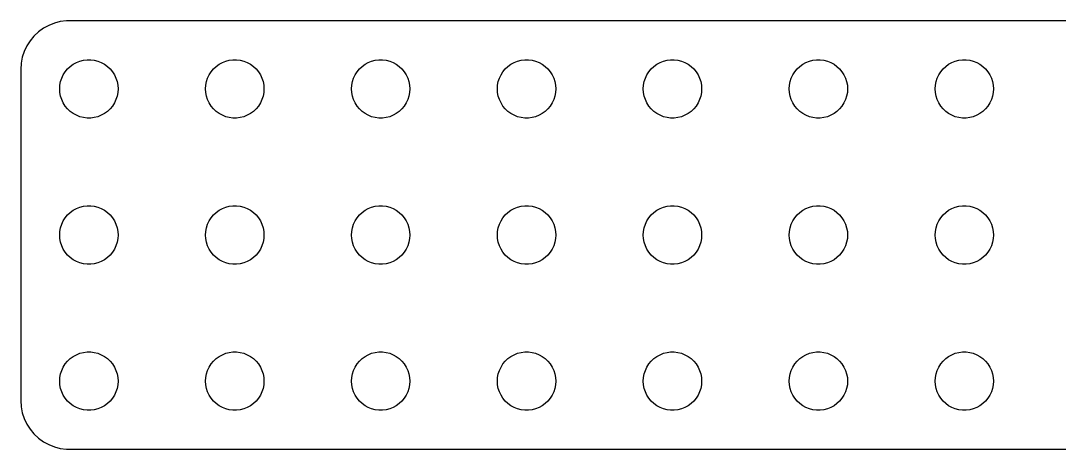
# Model space of a CAD drawing. Header units: metres. Extents: x -112 to 112, y -22 to 22.
# Drawn here: x -112 to -5.2, y -22 to 22 of the extents above; entities that cross this region are included whole.
import ezdxf

# ---------------------------------------------------------------- set-up
doc = ezdxf.new("R2010")
doc.units = ezdxf.units.M

msp = doc.modelspace()

# ---------------------------------------------------------------- linework, layer by layer
for p, q in [((-109.129, 21.5241), (-109.679, 21.2216)), ((-108.545, 21.7553), (-109.129, 21.5241)), ((-107.937, 21.9114), (-108.545, 21.7553)), ((-107.314, 21.9901), (-107.937, 21.9114)), ((107.314, 21.9901), (-107.314, 21.9901)), ((-110.645, 20.4227), (-111.045, 19.9389)), ((-110.187, 20.8526), (-110.645, 20.4227)), ((-109.679, 21.2216), (-110.187, 20.8526)), ((-111.382, 19.4088), (-111.649, 18.8406)), ((-111.045, 19.9389), (-111.382, 19.4088)), ((-111.843, 18.2434), (-111.961, 17.6267)), ((-111.649, 18.8406), (-111.843, 18.2434)), ((-111.961, 17.6267), (-112, 17)), ((-107.187, 17.0536), (-106.912, 17.3115)), ((-106.912, 17.3115), (-106.607, 17.533)), ((-106.607, 17.533), (-106.277, 17.7145)), ((-106.277, 17.7145), (-105.927, 17.8532)), ((-105.927, 17.8532), (-105.562, 17.9469)), ((-105.562, 17.9469), (-105.188, 17.9941)), ((-105.188, 17.9941), (-104.812, 17.9941)), ((-104.812, 17.9941), (-104.438, 17.9469)), ((-104.438, 17.9469), (-104.073, 17.8532)), ((-104.073, 17.8532), (-103.723, 17.7145)), ((-103.723, 17.7145), (-103.393, 17.533)), ((-103.393, 17.533), (-103.088, 17.3115)), ((-103.088, 17.3115), (-102.813, 17.0536)), ((-92.1869, 17.0536), (-91.9123, 17.3115)), ((-91.9123, 17.3115), (-91.6075, 17.533)), ((-91.6075, 17.533), (-91.2773, 17.7145)), ((-91.2773, 17.7145), (-90.927, 17.8532)), ((-90.927, 17.8532), (-90.5621, 17.9469)), ((-90.5621, 17.9469), (-90.1884, 17.9941)), ((-90.1884, 17.9941), (-89.8116, 17.9941)), ((-89.8116, 17.9941), (-89.4379, 17.9469)), ((-89.4379, 17.9469), (-89.073, 17.8532)), ((-89.073, 17.8532), (-88.7227, 17.7145)), ((-88.7227, 17.7145), (-88.3925, 17.533)), ((-88.3925, 17.533), (-88.0877, 17.3115)), ((-88.0877, 17.3115), (-87.8131, 17.0536)), ((-77.1869, 17.0536), (-76.9123, 17.3115)), ((-76.9123, 17.3115), (-76.6075, 17.533)), ((-76.6075, 17.533), (-76.2773, 17.7145)), ((-76.2773, 17.7145), (-75.927, 17.8532)), ((-75.927, 17.8532), (-75.5621, 17.9469)), ((-75.5621, 17.9469), (-75.1884, 17.9941)), ((-75.1884, 17.9941), (-74.8116, 17.9941)), ((-74.8116, 17.9941), (-74.4379, 17.9469)), ((-74.4379, 17.9469), (-74.073, 17.8532)), ((-74.073, 17.8532), (-73.7227, 17.7145)), ((-73.7227, 17.7145), (-73.3925, 17.533)), ((-73.3925, 17.533), (-73.0877, 17.3115)), ((-73.0877, 17.3115), (-72.8131, 17.0536)), ((-62.1869, 17.0536), (-61.9123, 17.3115)), ((-61.9123, 17.3115), (-61.6075, 17.533)), ((-61.6075, 17.533), (-61.2773, 17.7145)), ((-61.2773, 17.7145), (-60.927, 17.8532)), ((-60.927, 17.8532), (-60.5621, 17.9469)), ((-60.5621, 17.9469), (-60.1884, 17.9941)), ((-60.1884, 17.9941), (-59.8116, 17.9941)), ((-59.8116, 17.9941), (-59.4379, 17.9469)), ((-59.4379, 17.9469), (-59.0729, 17.8532)), ((-59.0729, 17.8532), (-58.7227, 17.7145)), ((-58.7227, 17.7145), (-58.3925, 17.533)), ((-58.3925, 17.533), (-58.0877, 17.3115)), ((-58.0877, 17.3115), (-57.8131, 17.0536)), ((-47.1869, 17.0536), (-46.9123, 17.3115)), ((-46.9123, 17.3115), (-46.6075, 17.533)), ((-46.6075, 17.533), (-46.2773, 17.7145)), ((-46.2773, 17.7145), (-45.927, 17.8532)), ((-45.927, 17.8532), (-45.5621, 17.9469)), ((-45.5621, 17.9469), (-45.1884, 17.9941)), ((-45.1884, 17.9941), (-44.8116, 17.9941)), ((-44.8116, 17.9941), (-44.4379, 17.9469)), ((-44.4379, 17.9469), (-44.0729, 17.8532)), ((-44.0729, 17.8532), (-43.7227, 17.7145)), ((-43.7227, 17.7145), (-43.3925, 17.533)), ((-43.3925, 17.533), (-43.0877, 17.3115)), ((-43.0877, 17.3115), (-42.8131, 17.0536)), ((-32.1869, 17.0536), (-31.9123, 17.3115)), ((-31.9123, 17.3115), (-31.6075, 17.533)), ((-31.6075, 17.533), (-31.2773, 17.7145)), ((-31.2773, 17.7145), (-30.927, 17.8532)), ((-30.927, 17.8532), (-30.5621, 17.9469)), ((-30.5621, 17.9469), (-30.1884, 17.9941)), ((-30.1884, 17.9941), (-29.8116, 17.9941)), ((-29.8116, 17.9941), (-29.4379, 17.9469)), ((-29.4379, 17.9469), (-29.0729, 17.8532)), ((-29.0729, 17.8532), (-28.7227, 17.7145)), ((-28.7227, 17.7145), (-28.3925, 17.533)), ((-28.3925, 17.533), (-28.0877, 17.3115)), ((-28.0877, 17.3115), (-27.8131, 17.0536)), ((-17.1869, 17.0536), (-16.9123, 17.3115)), ((-16.9123, 17.3115), (-16.6075, 17.533)), ((-16.6075, 17.533), (-16.2773, 17.7145)), ((-16.2773, 17.7145), (-15.927, 17.8532)), ((-15.927, 17.8532), (-15.5621, 17.9469)), ((-15.5621, 17.9469), (-15.1884, 17.9941)), ((-15.1884, 17.9941), (-14.8116, 17.9941)), ((-14.8116, 17.9941), (-14.4379, 17.9469)), ((-14.4379, 17.9469), (-14.0729, 17.8532)), ((-14.0729, 17.8532), (-13.7227, 17.7145)), ((-13.7227, 17.7145), (-13.3925, 17.533)), ((-13.3925, 17.533), (-13.0877, 17.3115)), ((-13.0877, 17.3115), (-12.8131, 17.0536)), ((-112, 17), (-112, -17)), ((-107.906, 15.7461), (-107.789, 16.1044)), ((-107.789, 16.1044), (-107.629, 16.4453)), ((-107.629, 16.4453), (-107.427, 16.7634)), ((-107.427, 16.7634), (-107.187, 17.0536)), ((-102.813, 17.0536), (-102.573, 16.7634)), ((-102.573, 16.7634), (-102.371, 16.4453)), ((-102.371, 16.4453), (-102.211, 16.1044)), ((-102.211, 16.1044), (-102.094, 15.7461)), ((-92.9057, 15.7461), (-92.7893, 16.1044)), ((-92.7893, 16.1044), (-92.6289, 16.4453)), ((-92.6289, 16.4453), (-92.427, 16.7634)), ((-92.427, 16.7634), (-92.1869, 17.0536)), ((-87.8131, 17.0536), (-87.573, 16.7634)), ((-87.573, 16.7634), (-87.3711, 16.4453)), ((-87.3711, 16.4453), (-87.2107, 16.1044)), ((-87.2107, 16.1044), (-87.0943, 15.7461)), ((-77.9057, 15.7461), (-77.7893, 16.1044)), ((-77.7893, 16.1044), (-77.6289, 16.4453)), ((-77.6289, 16.4453), (-77.427, 16.7634)), ((-77.427, 16.7634), (-77.1869, 17.0536)), ((-72.8131, 17.0536), (-72.573, 16.7634)), ((-72.573, 16.7634), (-72.3711, 16.4453)), ((-72.3711, 16.4453), (-72.2107, 16.1044)), ((-72.2107, 16.1044), (-72.0943, 15.7461)), ((-62.9057, 15.7461), (-62.7893, 16.1044)), ((-62.7893, 16.1044), (-62.6289, 16.4453)), ((-62.6289, 16.4453), (-62.427, 16.7634)), ((-62.427, 16.7634), (-62.1869, 17.0536)), ((-57.8131, 17.0536), (-57.5729, 16.7634)), ((-57.5729, 16.7634), (-57.3711, 16.4453)), ((-57.3711, 16.4453), (-57.2107, 16.1044)), ((-57.2107, 16.1044), (-57.0942, 15.7461)), ((-47.9057, 15.7461), (-47.7893, 16.1044)), ((-47.7893, 16.1044), (-47.6289, 16.4453)), ((-47.6289, 16.4453), (-47.427, 16.7634)), ((-47.427, 16.7634), (-47.1869, 17.0536)), ((-42.8131, 17.0536), (-42.5729, 16.7634)), ((-42.5729, 16.7634), (-42.3711, 16.4453)), ((-42.3711, 16.4453), (-42.2107, 16.1044)), ((-42.2107, 16.1044), (-42.0942, 15.7461)), ((-32.9057, 15.7461), (-32.7893, 16.1044)), ((-32.7893, 16.1044), (-32.6289, 16.4453)), ((-32.6289, 16.4453), (-32.427, 16.7634)), ((-32.427, 16.7634), (-32.1869, 17.0536)), ((-27.8131, 17.0536), (-27.5729, 16.7634)), ((-27.5729, 16.7634), (-27.3711, 16.4453)), ((-27.3711, 16.4453), (-27.2107, 16.1044)), ((-27.2107, 16.1044), (-27.0942, 15.7461)), ((-17.9057, 15.7461), (-17.7893, 16.1044)), ((-17.7893, 16.1044), (-17.6289, 16.4453)), ((-17.6289, 16.4453), (-17.427, 16.7634)), ((-17.427, 16.7634), (-17.1869, 17.0536)), ((-12.8131, 17.0536), (-12.5729, 16.7634)), ((-12.5729, 16.7634), (-12.3711, 16.4453)), ((-12.3711, 16.4453), (-12.2107, 16.1044)), ((-12.2107, 16.1044), (-12.0942, 15.7461)), ((-108, 15), (-107.976, 15.376)), ((-107.976, 14.624), (-108, 15)), ((-107.976, 15.376), (-107.906, 15.7461)), ((-102.094, 15.7461), (-102.024, 15.376)), ((-102.024, 15.376), (-102, 15)), ((-102, 15), (-102.024, 14.624)), ((-93, 15), (-92.9763, 15.376)), ((-92.9763, 14.624), (-93, 15)), ((-92.9763, 15.376), (-92.9057, 15.7461)), ((-87.0943, 15.7461), (-87.0237, 15.376)), ((-87.0237, 15.376), (-87, 15)), ((-87, 15), (-87.0237, 14.624)), ((-78, 15), (-77.9763, 15.376)), ((-77.9763, 14.624), (-78, 15)), ((-77.9763, 15.376), (-77.9057, 15.7461)), ((-72.0943, 15.7461), (-72.0237, 15.376)), ((-72.0237, 15.376), (-72, 15)), ((-72, 15), (-72.0237, 14.624)), ((-63, 15), (-62.9763, 15.376)), ((-62.9763, 14.624), (-63, 15)), ((-62.9763, 15.376), (-62.9057, 15.7461)), ((-57.0942, 15.7461), (-57.0237, 15.376)), ((-57.0237, 15.376), (-57, 15)), ((-57, 15), (-57.0237, 14.624)), ((-48, 15), (-47.9763, 15.376)), ((-47.9763, 14.624), (-48, 15)), ((-47.9763, 15.376), (-47.9057, 15.7461)), ((-42.0942, 15.7461), (-42.0237, 15.376)), ((-42.0237, 15.376), (-42, 15)), ((-42, 15), (-42.0237, 14.624)), ((-33, 15), (-32.9763, 15.376)), ((-32.9763, 14.624), (-33, 15)), ((-32.9763, 15.376), (-32.9057, 15.7461)), ((-27.0942, 15.7461), (-27.0237, 15.376)), ((-27.0237, 15.376), (-27, 15)), ((-27, 15), (-27.0237, 14.624)), ((-18, 15), (-17.9763, 15.376)), ((-17.9763, 14.624), (-18, 15)), ((-17.9763, 15.376), (-17.9057, 15.7461)), ((-12.0942, 15.7461), (-12.0237, 15.376)), ((-12.0237, 15.376), (-12, 15)), ((-12, 15), (-12.0237, 14.624)), ((-107.906, 14.2539), (-107.976, 14.624)), ((-107.789, 13.8956), (-107.906, 14.2539)), ((-107.629, 13.5547), (-107.789, 13.8956)), ((-102.211, 13.8956), (-102.371, 13.5547)), ((-102.094, 14.2539), (-102.211, 13.8956)), ((-102.024, 14.624), (-102.094, 14.2539)), ((-92.9057, 14.2539), (-92.9763, 14.624)), ((-92.7893, 13.8956), (-92.9057, 14.2539)), ((-92.6289, 13.5547), (-92.7893, 13.8956)), ((-87.2107, 13.8956), (-87.3711, 13.5547)), ((-87.0943, 14.2539), (-87.2107, 13.8956)), ((-87.0237, 14.624), (-87.0943, 14.2539)), ((-77.9057, 14.2539), (-77.9763, 14.624)), ((-77.7893, 13.8956), (-77.9057, 14.2539)), ((-77.6289, 13.5547), (-77.7893, 13.8956)), ((-72.2107, 13.8956), (-72.3711, 13.5547)), ((-72.0943, 14.2539), (-72.2107, 13.8956)), ((-72.0237, 14.624), (-72.0943, 14.2539)), ((-62.9057, 14.2539), (-62.9763, 14.624)), ((-62.7893, 13.8956), (-62.9057, 14.2539)), ((-62.6289, 13.5547), (-62.7893, 13.8956)), ((-57.2107, 13.8956), (-57.3711, 13.5547)), ((-57.0942, 14.2539), (-57.2107, 13.8956)), ((-57.0237, 14.624), (-57.0942, 14.2539)), ((-47.9057, 14.2539), (-47.9763, 14.624)), ((-47.7893, 13.8956), (-47.9057, 14.2539)), ((-47.6289, 13.5547), (-47.7893, 13.8956)), ((-42.2107, 13.8956), (-42.3711, 13.5547)), ((-42.0942, 14.2539), (-42.2107, 13.8956)), ((-42.0237, 14.624), (-42.0942, 14.2539)), ((-32.9057, 14.2539), (-32.9763, 14.624)), ((-32.7893, 13.8956), (-32.9057, 14.2539)), ((-32.6289, 13.5547), (-32.7893, 13.8956)), ((-27.2107, 13.8956), (-27.3711, 13.5547)), ((-27.0942, 14.2539), (-27.2107, 13.8956)), ((-27.0237, 14.624), (-27.0942, 14.2539)), ((-17.9057, 14.2539), (-17.9763, 14.624)), ((-17.7893, 13.8956), (-17.9057, 14.2539)), ((-17.6289, 13.5547), (-17.7893, 13.8956)), ((-12.2107, 13.8956), (-12.3711, 13.5547)), ((-12.0942, 14.2539), (-12.2107, 13.8956)), ((-12.0237, 14.624), (-12.0942, 14.2539)), ((-107.427, 13.2366), (-107.629, 13.5547)), ((-107.187, 12.9464), (-107.427, 13.2366)), ((-106.912, 12.6884), (-107.187, 12.9464)), ((-102.813, 12.9464), (-103.088, 12.6884)), ((-102.573, 13.2366), (-102.813, 12.9464)), ((-102.371, 13.5547), (-102.573, 13.2366)), ((-92.427, 13.2366), (-92.6289, 13.5547)), ((-92.1869, 12.9464), (-92.427, 13.2366)), ((-91.9123, 12.6884), (-92.1869, 12.9464)), ((-87.8131, 12.9464), (-88.0877, 12.6884)), ((-87.573, 13.2366), (-87.8131, 12.9464)), ((-87.3711, 13.5547), (-87.573, 13.2366)), ((-77.427, 13.2366), (-77.6289, 13.5547)), ((-77.1869, 12.9464), (-77.427, 13.2366)), ((-76.9123, 12.6884), (-77.1869, 12.9464)), ((-72.8131, 12.9464), (-73.0877, 12.6884)), ((-72.573, 13.2366), (-72.8131, 12.9464)), ((-72.3711, 13.5547), (-72.573, 13.2366)), ((-62.427, 13.2366), (-62.6289, 13.5547)), ((-62.1869, 12.9464), (-62.427, 13.2366)), ((-61.9123, 12.6884), (-62.1869, 12.9464)), ((-57.8131, 12.9464), (-58.0877, 12.6884)), ((-57.5729, 13.2366), (-57.8131, 12.9464)), ((-57.3711, 13.5547), (-57.5729, 13.2366)), ((-47.427, 13.2366), (-47.6289, 13.5547)), ((-47.1869, 12.9464), (-47.427, 13.2366)), ((-46.9123, 12.6884), (-47.1869, 12.9464)), ((-42.8131, 12.9464), (-43.0877, 12.6884)), ((-42.5729, 13.2366), (-42.8131, 12.9464)), ((-42.3711, 13.5547), (-42.5729, 13.2366)), ((-32.427, 13.2366), (-32.6289, 13.5547)), ((-32.1869, 12.9464), (-32.427, 13.2366)), ((-31.9123, 12.6884), (-32.1869, 12.9464)), ((-27.8131, 12.9464), (-28.0877, 12.6884)), ((-27.5729, 13.2366), (-27.8131, 12.9464)), ((-27.3711, 13.5547), (-27.5729, 13.2366)), ((-17.427, 13.2366), (-17.6289, 13.5547)), ((-17.1869, 12.9464), (-17.427, 13.2366)), ((-16.9123, 12.6884), (-17.1869, 12.9464)), ((-12.8131, 12.9464), (-13.0877, 12.6884)), ((-12.5729, 13.2366), (-12.8131, 12.9464)), ((-12.3711, 13.5547), (-12.5729, 13.2366)), ((-106.607, 12.467), (-106.912, 12.6884)), ((-106.277, 12.2855), (-106.607, 12.467)), ((-105.927, 12.1468), (-106.277, 12.2855)), ((-105.562, 12.0531), (-105.927, 12.1468)), ((-105.188, 12.0059), (-105.562, 12.0531)), ((-104.812, 12.0059), (-105.188, 12.0059)), ((-104.438, 12.0531), (-104.812, 12.0059)), ((-104.073, 12.1468), (-104.438, 12.0531)), ((-103.723, 12.2855), (-104.073, 12.1468)), ((-103.393, 12.467), (-103.723, 12.2855)), ((-103.088, 12.6884), (-103.393, 12.467)), ((-91.6075, 12.467), (-91.9123, 12.6884)), ((-91.2773, 12.2855), (-91.6075, 12.467)), ((-90.927, 12.1468), (-91.2773, 12.2855)), ((-90.5621, 12.0531), (-90.927, 12.1468)), ((-90.1884, 12.0059), (-90.5621, 12.0531)), ((-89.8116, 12.0059), (-90.1884, 12.0059)), ((-89.4379, 12.0531), (-89.8116, 12.0059)), ((-89.073, 12.1468), (-89.4379, 12.0531)), ((-88.7227, 12.2855), (-89.073, 12.1468)), ((-88.3925, 12.467), (-88.7227, 12.2855)), ((-88.0877, 12.6884), (-88.3925, 12.467)), ((-76.6075, 12.467), (-76.9123, 12.6884)), ((-76.2773, 12.2855), (-76.6075, 12.467)), ((-75.927, 12.1468), (-76.2773, 12.2855)), ((-75.5621, 12.0531), (-75.927, 12.1468)), ((-75.1884, 12.0059), (-75.5621, 12.0531)), ((-74.8116, 12.0059), (-75.1884, 12.0059)), ((-74.4379, 12.0531), (-74.8116, 12.0059)), ((-74.073, 12.1468), (-74.4379, 12.0531)), ((-73.7227, 12.2855), (-74.073, 12.1468)), ((-73.3925, 12.467), (-73.7227, 12.2855)), ((-73.0877, 12.6884), (-73.3925, 12.467)), ((-61.6075, 12.467), (-61.9123, 12.6884)), ((-61.2773, 12.2855), (-61.6075, 12.467)), ((-60.927, 12.1468), (-61.2773, 12.2855)), ((-60.5621, 12.0531), (-60.927, 12.1468)), ((-60.1884, 12.0059), (-60.5621, 12.0531)), ((-59.8116, 12.0059), (-60.1884, 12.0059)), ((-59.4379, 12.0531), (-59.8116, 12.0059)), ((-59.0729, 12.1468), (-59.4379, 12.0531)), ((-58.7227, 12.2855), (-59.0729, 12.1468)), ((-58.3925, 12.467), (-58.7227, 12.2855)), ((-58.0877, 12.6884), (-58.3925, 12.467)), ((-46.6075, 12.467), (-46.9123, 12.6884)), ((-46.2773, 12.2855), (-46.6075, 12.467)), ((-45.927, 12.1468), (-46.2773, 12.2855)), ((-45.5621, 12.0531), (-45.927, 12.1468)), ((-45.1884, 12.0059), (-45.5621, 12.0531)), ((-44.8116, 12.0059), (-45.1884, 12.0059)), ((-44.4379, 12.0531), (-44.8116, 12.0059)), ((-44.0729, 12.1468), (-44.4379, 12.0531)), ((-43.7227, 12.2855), (-44.0729, 12.1468)), ((-43.3925, 12.467), (-43.7227, 12.2855)), ((-43.0877, 12.6884), (-43.3925, 12.467)), ((-31.6075, 12.467), (-31.9123, 12.6884)), ((-31.2773, 12.2855), (-31.6075, 12.467)), ((-30.927, 12.1468), (-31.2773, 12.2855)), ((-30.5621, 12.0531), (-30.927, 12.1468)), ((-30.1884, 12.0059), (-30.5621, 12.0531)), ((-29.8116, 12.0059), (-30.1884, 12.0059)), ((-29.4379, 12.0531), (-29.8116, 12.0059)), ((-29.0729, 12.1468), (-29.4379, 12.0531)), ((-28.7227, 12.2855), (-29.0729, 12.1468)), ((-28.3925, 12.467), (-28.7227, 12.2855)), ((-28.0877, 12.6884), (-28.3925, 12.467)), ((-16.6075, 12.467), (-16.9123, 12.6884)), ((-16.2773, 12.2855), (-16.6075, 12.467)), ((-15.927, 12.1468), (-16.2773, 12.2855)), ((-15.5621, 12.0531), (-15.927, 12.1468)), ((-15.1884, 12.0059), (-15.5621, 12.0531)), ((-14.8116, 12.0059), (-15.1884, 12.0059)), ((-14.4379, 12.0531), (-14.8116, 12.0059)), ((-14.0729, 12.1468), (-14.4379, 12.0531)), ((-13.7227, 12.2855), (-14.0729, 12.1468)), ((-13.3925, 12.467), (-13.7227, 12.2855)), ((-13.0877, 12.6884), (-13.3925, 12.467)), ((-107.187, 2.05363), (-106.912, 2.31154)), ((-106.912, 2.31154), (-106.607, 2.53297)), ((-106.607, 2.53297), (-106.277, 2.71448)), ((-106.277, 2.71448), (-105.927, 2.85316)), ((-105.927, 2.85316), (-105.562, 2.94685)), ((-105.562, 2.94685), (-105.188, 2.99408)), ((-105.188, 2.99408), (-104.812, 2.99408)), ((-104.812, 2.99408), (-104.438, 2.94685)), ((-104.438, 2.94685), (-104.073, 2.85316)), ((-104.073, 2.85316), (-103.723, 2.71448)), ((-103.723, 2.71448), (-103.393, 2.53297)), ((-103.393, 2.53297), (-103.088, 2.31154)), ((-103.088, 2.31154), (-102.813, 2.05363)), ((-92.1869, 2.05363), (-91.9123, 2.31154)), ((-91.9123, 2.31154), (-91.6075, 2.53297)), ((-91.6075, 2.53297), (-91.2773, 2.71448)), ((-91.2773, 2.71448), (-90.927, 2.85316)), ((-90.927, 2.85316), (-90.5621, 2.94685)), ((-90.5621, 2.94685), (-90.1884, 2.99408)), ((-90.1884, 2.99408), (-89.8116, 2.99408)), ((-89.8116, 2.99408), (-89.4379, 2.94685)), ((-89.4379, 2.94685), (-89.073, 2.85316)), ((-89.073, 2.85316), (-88.7227, 2.71448)), ((-88.7227, 2.71448), (-88.3925, 2.53297)), ((-88.3925, 2.53297), (-88.0877, 2.31154)), ((-88.0877, 2.31154), (-87.8131, 2.05363)), ((-77.1869, 2.05363), (-76.9123, 2.31154)), ((-76.9123, 2.31154), (-76.6075, 2.53297)), ((-76.6075, 2.53297), (-76.2773, 2.71448)), ((-76.2773, 2.71448), (-75.927, 2.85316)), ((-75.927, 2.85316), (-75.5621, 2.94685)), ((-75.5621, 2.94685), (-75.1884, 2.99408)), ((-75.1884, 2.99408), (-74.8116, 2.99408)), ((-74.8116, 2.99408), (-74.4379, 2.94685)), ((-74.4379, 2.94685), (-74.073, 2.85316)), ((-74.073, 2.85316), (-73.7227, 2.71448)), ((-73.7227, 2.71448), (-73.3925, 2.53297)), ((-73.3925, 2.53297), (-73.0877, 2.31154)), ((-73.0877, 2.31154), (-72.8131, 2.05363)), ((-62.1869, 2.05363), (-61.9123, 2.31154)), ((-61.9123, 2.31154), (-61.6075, 2.53297)), ((-61.6075, 2.53297), (-61.2773, 2.71448)), ((-61.2773, 2.71448), (-60.927, 2.85316)), ((-60.927, 2.85316), (-60.5621, 2.94685)), ((-60.5621, 2.94685), (-60.1884, 2.99408)), ((-60.1884, 2.99408), (-59.8116, 2.99408)), ((-59.8116, 2.99408), (-59.4379, 2.94685)), ((-59.4379, 2.94685), (-59.0729, 2.85316)), ((-59.0729, 2.85316), (-58.7227, 2.71448)), ((-58.7227, 2.71448), (-58.3925, 2.53297)), ((-58.3925, 2.53297), (-58.0877, 2.31154)), ((-58.0877, 2.31154), (-57.8131, 2.05363)), ((-47.1869, 2.05363), (-46.9123, 2.31154)), ((-46.9123, 2.31154), (-46.6075, 2.53297)), ((-46.6075, 2.53297), (-46.2773, 2.71448)), ((-46.2773, 2.71448), (-45.927, 2.85316)), ((-45.927, 2.85316), (-45.5621, 2.94685)), ((-45.5621, 2.94685), (-45.1884, 2.99408)), ((-45.1884, 2.99408), (-44.8116, 2.99408)), ((-44.8116, 2.99408), (-44.4379, 2.94685)), ((-44.4379, 2.94685), (-44.0729, 2.85316)), ((-44.0729, 2.85316), (-43.7227, 2.71448)), ((-43.7227, 2.71448), (-43.3925, 2.53297)), ((-43.3925, 2.53297), (-43.0877, 2.31154)), ((-43.0877, 2.31154), (-42.8131, 2.05363)), ((-32.1869, 2.05363), (-31.9123, 2.31154)), ((-31.9123, 2.31154), (-31.6075, 2.53297)), ((-31.6075, 2.53297), (-31.2773, 2.71448)), ((-31.2773, 2.71448), (-30.927, 2.85316)), ((-30.927, 2.85316), (-30.5621, 2.94685)), ((-30.5621, 2.94685), (-30.1884, 2.99408)), ((-30.1884, 2.99408), (-29.8116, 2.99408)), ((-29.8116, 2.99408), (-29.4379, 2.94685)), ((-29.4379, 2.94685), (-29.0729, 2.85316)), ((-29.0729, 2.85316), (-28.7227, 2.71448)), ((-28.7227, 2.71448), (-28.3925, 2.53297)), ((-28.3925, 2.53297), (-28.0877, 2.31154)), ((-28.0877, 2.31154), (-27.8131, 2.05363)), ((-17.1869, 2.05363), (-16.9123, 2.31154)), ((-16.9123, 2.31154), (-16.6075, 2.53297)), ((-16.6075, 2.53297), (-16.2773, 2.71448)), ((-16.2773, 2.71448), (-15.927, 2.85316)), ((-15.927, 2.85316), (-15.5621, 2.94685)), ((-15.5621, 2.94685), (-15.1884, 2.99408)), ((-15.1884, 2.99408), (-14.8116, 2.99408)), ((-14.8116, 2.99408), (-14.4379, 2.94685)), ((-14.4379, 2.94685), (-14.0729, 2.85316)), ((-14.0729, 2.85316), (-13.7227, 2.71448)), ((-13.7227, 2.71448), (-13.3925, 2.53297)), ((-13.3925, 2.53297), (-13.0877, 2.31154)), ((-13.0877, 2.31154), (-12.8131, 2.05363)), ((-107.906, 0.746063), (-107.789, 1.10437)), ((-107.789, 1.10437), (-107.629, 1.44525)), ((-107.629, 1.44525), (-107.427, 1.76335)), ((-107.427, 1.76335), (-107.187, 2.05363)), ((-102.813, 2.05363), (-102.573, 1.76335)), ((-102.573, 1.76335), (-102.371, 1.44525)), ((-102.371, 1.44525), (-102.211, 1.10437)), ((-102.211, 1.10437), (-102.094, 0.746063)), ((-92.9057, 0.746063), (-92.7893, 1.10437)), ((-92.7893, 1.10437), (-92.6289, 1.44525)), ((-92.6289, 1.44525), (-92.427, 1.76335)), ((-92.427, 1.76335), (-92.1869, 2.05363)), ((-87.8131, 2.05363), (-87.573, 1.76335)), ((-87.573, 1.76335), (-87.3711, 1.44525)), ((-87.3711, 1.44525), (-87.2107, 1.10437)), ((-87.2107, 1.10437), (-87.0943, 0.746063)), ((-77.9057, 0.746063), (-77.7893, 1.10437)), ((-77.7893, 1.10437), (-77.6289, 1.44525)), ((-77.6289, 1.44525), (-77.427, 1.76335)), ((-77.427, 1.76335), (-77.1869, 2.05363)), ((-72.8131, 2.05363), (-72.573, 1.76335)), ((-72.573, 1.76335), (-72.3711, 1.44525)), ((-72.3711, 1.44525), (-72.2107, 1.10437)), ((-72.2107, 1.10437), (-72.0943, 0.746063)), ((-62.9057, 0.746063), (-62.7893, 1.10437)), ((-62.7893, 1.10437), (-62.6289, 1.44525)), ((-62.6289, 1.44525), (-62.427, 1.76335)), ((-62.427, 1.76335), (-62.1869, 2.05363)), ((-57.8131, 2.05363), (-57.5729, 1.76335)), ((-57.5729, 1.76335), (-57.3711, 1.44525)), ((-57.3711, 1.44525), (-57.2107, 1.10437)), ((-57.2107, 1.10437), (-57.0942, 0.746063)), ((-47.9057, 0.746063), (-47.7893, 1.10437)), ((-47.7893, 1.10437), (-47.6289, 1.44525)), ((-47.6289, 1.44525), (-47.427, 1.76335)), ((-47.427, 1.76335), (-47.1869, 2.05363)), ((-42.8131, 2.05363), (-42.5729, 1.76335)), ((-42.5729, 1.76335), (-42.3711, 1.44525)), ((-42.3711, 1.44525), (-42.2107, 1.10437)), ((-42.2107, 1.10437), (-42.0942, 0.746063)), ((-32.9057, 0.746063), (-32.7893, 1.10437)), ((-32.7893, 1.10437), (-32.6289, 1.44525)), ((-32.6289, 1.44525), (-32.427, 1.76335)), ((-32.427, 1.76335), (-32.1869, 2.05363)), ((-27.8131, 2.05363), (-27.5729, 1.76335)), ((-27.5729, 1.76335), (-27.3711, 1.44525)), ((-27.3711, 1.44525), (-27.2107, 1.10437)), ((-27.2107, 1.10437), (-27.0942, 0.746063)), ((-17.9057, 0.746063), (-17.7893, 1.10437)), ((-17.7893, 1.10437), (-17.6289, 1.44525)), ((-17.6289, 1.44525), (-17.427, 1.76335)), ((-17.427, 1.76335), (-17.1869, 2.05363)), ((-12.8131, 2.05363), (-12.5729, 1.76335)), ((-12.5729, 1.76335), (-12.3711, 1.44525)), ((-12.3711, 1.44525), (-12.2107, 1.10437)), ((-12.2107, 1.10437), (-12.0942, 0.746063)), ((-108, 0), (-107.976, 0.375992)), ((-107.976, -0.375992), (-108, 0)), ((-107.976, 0.375992), (-107.906, 0.746063)), ((-102.094, 0.746063), (-102.024, 0.375992)), ((-102.024, 0.375992), (-102, 0)), ((-102, 0), (-102.024, -0.375992)), ((-93, 0), (-92.9763, 0.375992)), ((-92.9763, -0.375992), (-93, 0)), ((-92.9763, 0.375992), (-92.9057, 0.746063)), ((-87.0943, 0.746063), (-87.0237, 0.375992)), ((-87.0237, 0.375992), (-87, 0)), ((-87, 0), (-87.0237, -0.375992)), ((-78, 0), (-77.9763, 0.375992)), ((-77.9763, -0.375992), (-78, 0)), ((-77.9763, 0.375992), (-77.9057, 0.746063)), ((-72.0943, 0.746063), (-72.0237, 0.375992)), ((-72.0237, 0.375992), (-72, 0)), ((-72, 0), (-72.0237, -0.375992)), ((-63, 0), (-62.9763, 0.375992)), ((-62.9763, -0.375992), (-63, 0)), ((-62.9763, 0.375992), (-62.9057, 0.746063)), ((-57.0942, 0.746063), (-57.0237, 0.375992)), ((-57.0237, 0.375992), (-57, 0)), ((-57, 0), (-57.0237, -0.375992)), ((-48, 0), (-47.9763, 0.375992)), ((-47.9763, -0.375992), (-48, 0)), ((-47.9763, 0.375992), (-47.9057, 0.746063)), ((-42.0942, 0.746063), (-42.0237, 0.375992)), ((-42.0237, 0.375992), (-42, 0)), ((-42, 0), (-42.0237, -0.375992)), ((-33, 0), (-32.9763, 0.375992)), ((-32.9763, -0.375992), (-33, 0)), ((-32.9763, 0.375992), (-32.9057, 0.746063)), ((-27.0942, 0.746063), (-27.0237, 0.375992)), ((-27.0237, 0.375992), (-27, 0)), ((-27, 0), (-27.0237, -0.375992)), ((-18, 0), (-17.9763, 0.375992)), ((-17.9763, -0.375992), (-18, 0)), ((-17.9763, 0.375992), (-17.9057, 0.746063)), ((-12.0942, 0.746063), (-12.0237, 0.375992)), ((-12.0237, 0.375992), (-12, 0)), ((-12, 0), (-12.0237, -0.375992)), ((-107.906, -0.746063), (-107.976, -0.375992)), ((-107.789, -1.10437), (-107.906, -0.746063)), ((-102.094, -0.746063), (-102.211, -1.10437)), ((-102.024, -0.375992), (-102.094, -0.746063)), ((-92.9057, -0.746063), (-92.9763, -0.375992)), ((-92.7893, -1.10437), (-92.9057, -0.746063)), ((-87.0943, -0.746063), (-87.2107, -1.10437)), ((-87.0237, -0.375992), (-87.0943, -0.746063)), ((-77.9057, -0.746063), (-77.9763, -0.375992)), ((-77.7893, -1.10437), (-77.9057, -0.746063)), ((-72.0943, -0.746063), (-72.2107, -1.10437)), ((-72.0237, -0.375992), (-72.0943, -0.746063)), ((-62.9057, -0.746063), (-62.9763, -0.375992)), ((-62.7893, -1.10437), (-62.9057, -0.746063)), ((-57.0942, -0.746063), (-57.2107, -1.10437)), ((-57.0237, -0.375992), (-57.0942, -0.746063)), ((-47.9057, -0.746063), (-47.9763, -0.375992)), ((-47.7893, -1.10437), (-47.9057, -0.746063)), ((-42.0942, -0.746063), (-42.2107, -1.10437)), ((-42.0237, -0.375992), (-42.0942, -0.746063)), ((-32.9057, -0.746063), (-32.9763, -0.375992)), ((-32.7893, -1.10437), (-32.9057, -0.746063)), ((-27.0942, -0.746063), (-27.2107, -1.10437)), ((-27.0237, -0.375992), (-27.0942, -0.746063)), ((-17.9057, -0.746063), (-17.9763, -0.375992)), ((-17.7893, -1.10437), (-17.9057, -0.746063)), ((-12.0942, -0.746063), (-12.2107, -1.10437)), ((-12.0237, -0.375992), (-12.0942, -0.746063)), ((-107.629, -1.44525), (-107.789, -1.10437)), ((-107.427, -1.76335), (-107.629, -1.44525)), ((-107.187, -2.05363), (-107.427, -1.76335)), ((-106.912, -2.31154), (-107.187, -2.05363)), ((-102.813, -2.05363), (-103.088, -2.31154)), ((-102.573, -1.76335), (-102.813, -2.05363)), ((-102.371, -1.44525), (-102.573, -1.76335)), ((-102.211, -1.10437), (-102.371, -1.44525)), ((-92.6289, -1.44525), (-92.7893, -1.10437)), ((-92.427, -1.76335), (-92.6289, -1.44525)), ((-92.1869, -2.05363), (-92.427, -1.76335)), ((-91.9123, -2.31154), (-92.1869, -2.05363)), ((-87.8131, -2.05363), (-88.0877, -2.31154)), ((-87.573, -1.76335), (-87.8131, -2.05363)), ((-87.3711, -1.44525), (-87.573, -1.76335)), ((-87.2107, -1.10437), (-87.3711, -1.44525)), ((-77.6289, -1.44525), (-77.7893, -1.10437)), ((-77.427, -1.76335), (-77.6289, -1.44525)), ((-77.1869, -2.05363), (-77.427, -1.76335)), ((-76.9123, -2.31154), (-77.1869, -2.05363)), ((-72.8131, -2.05363), (-73.0877, -2.31154)), ((-72.573, -1.76335), (-72.8131, -2.05363)), ((-72.3711, -1.44525), (-72.573, -1.76335)), ((-72.2107, -1.10437), (-72.3711, -1.44525)), ((-62.6289, -1.44525), (-62.7893, -1.10437)), ((-62.427, -1.76335), (-62.6289, -1.44525)), ((-62.1869, -2.05363), (-62.427, -1.76335)), ((-61.9123, -2.31154), (-62.1869, -2.05363)), ((-57.8131, -2.05363), (-58.0877, -2.31154)), ((-57.5729, -1.76335), (-57.8131, -2.05363)), ((-57.3711, -1.44525), (-57.5729, -1.76335)), ((-57.2107, -1.10437), (-57.3711, -1.44525)), ((-47.6289, -1.44525), (-47.7893, -1.10437)), ((-47.427, -1.76335), (-47.6289, -1.44525)), ((-47.1869, -2.05363), (-47.427, -1.76335)), ((-46.9123, -2.31154), (-47.1869, -2.05363)), ((-42.8131, -2.05363), (-43.0877, -2.31154)), ((-42.5729, -1.76335), (-42.8131, -2.05363)), ((-42.3711, -1.44525), (-42.5729, -1.76335)), ((-42.2107, -1.10437), (-42.3711, -1.44525)), ((-32.6289, -1.44525), (-32.7893, -1.10437)), ((-32.427, -1.76335), (-32.6289, -1.44525)), ((-32.1869, -2.05363), (-32.427, -1.76335)), ((-31.9123, -2.31154), (-32.1869, -2.05363)), ((-27.8131, -2.05363), (-28.0877, -2.31154)), ((-27.5729, -1.76335), (-27.8131, -2.05363)), ((-27.3711, -1.44525), (-27.5729, -1.76335)), ((-27.2107, -1.10437), (-27.3711, -1.44525)), ((-17.6289, -1.44525), (-17.7893, -1.10437)), ((-17.427, -1.76335), (-17.6289, -1.44525)), ((-17.1869, -2.05363), (-17.427, -1.76335)), ((-16.9123, -2.31154), (-17.1869, -2.05363)), ((-12.8131, -2.05363), (-13.0877, -2.31154)), ((-12.5729, -1.76335), (-12.8131, -2.05363)), ((-12.3711, -1.44525), (-12.5729, -1.76335)), ((-12.2107, -1.10437), (-12.3711, -1.44525)), ((-106.607, -2.53297), (-106.912, -2.31154)), ((-106.277, -2.71448), (-106.607, -2.53297)), ((-105.927, -2.85316), (-106.277, -2.71448)), ((-105.562, -2.94685), (-105.927, -2.85316)), ((-105.188, -2.99408), (-105.562, -2.94685)), ((-104.812, -2.99408), (-105.188, -2.99408)), ((-104.438, -2.94685), (-104.812, -2.99408)), ((-104.073, -2.85316), (-104.438, -2.94685)), ((-103.723, -2.71448), (-104.073, -2.85316)), ((-103.393, -2.53297), (-103.723, -2.71448)), ((-103.088, -2.31154), (-103.393, -2.53297)), ((-91.6075, -2.53297), (-91.9123, -2.31154)), ((-91.2773, -2.71448), (-91.6075, -2.53297)), ((-90.927, -2.85316), (-91.2773, -2.71448)), ((-90.5621, -2.94685), (-90.927, -2.85316)), ((-90.1884, -2.99408), (-90.5621, -2.94685)), ((-89.8116, -2.99408), (-90.1884, -2.99408)), ((-89.4379, -2.94685), (-89.8116, -2.99408)), ((-89.073, -2.85316), (-89.4379, -2.94685)), ((-88.7227, -2.71448), (-89.073, -2.85316)), ((-88.3925, -2.53297), (-88.7227, -2.71448)), ((-88.0877, -2.31154), (-88.3925, -2.53297)), ((-76.6075, -2.53297), (-76.9123, -2.31154)), ((-76.2773, -2.71448), (-76.6075, -2.53297)), ((-75.927, -2.85316), (-76.2773, -2.71448)), ((-75.5621, -2.94685), (-75.927, -2.85316)), ((-75.1884, -2.99408), (-75.5621, -2.94685)), ((-74.8116, -2.99408), (-75.1884, -2.99408)), ((-74.4379, -2.94685), (-74.8116, -2.99408)), ((-74.073, -2.85316), (-74.4379, -2.94685)), ((-73.7227, -2.71448), (-74.073, -2.85316)), ((-73.3925, -2.53297), (-73.7227, -2.71448)), ((-73.0877, -2.31154), (-73.3925, -2.53297)), ((-61.6075, -2.53297), (-61.9123, -2.31154)), ((-61.2773, -2.71448), (-61.6075, -2.53297)), ((-60.927, -2.85316), (-61.2773, -2.71448)), ((-60.5621, -2.94685), (-60.927, -2.85316)), ((-60.1884, -2.99408), (-60.5621, -2.94685)), ((-59.8116, -2.99408), (-60.1884, -2.99408)), ((-59.4379, -2.94685), (-59.8116, -2.99408)), ((-59.0729, -2.85316), (-59.4379, -2.94685)), ((-58.7227, -2.71448), (-59.0729, -2.85316)), ((-58.3925, -2.53297), (-58.7227, -2.71448)), ((-58.0877, -2.31154), (-58.3925, -2.53297)), ((-46.6075, -2.53297), (-46.9123, -2.31154)), ((-46.2773, -2.71448), (-46.6075, -2.53297)), ((-45.927, -2.85316), (-46.2773, -2.71448)), ((-45.5621, -2.94685), (-45.927, -2.85316)), ((-45.1884, -2.99408), (-45.5621, -2.94685)), ((-44.8116, -2.99408), (-45.1884, -2.99408)), ((-44.4379, -2.94685), (-44.8116, -2.99408)), ((-44.0729, -2.85316), (-44.4379, -2.94685)), ((-43.7227, -2.71448), (-44.0729, -2.85316)), ((-43.3925, -2.53297), (-43.7227, -2.71448)), ((-43.0877, -2.31154), (-43.3925, -2.53297)), ((-31.6075, -2.53297), (-31.9123, -2.31154)), ((-31.2773, -2.71448), (-31.6075, -2.53297)), ((-30.927, -2.85316), (-31.2773, -2.71448)), ((-30.5621, -2.94685), (-30.927, -2.85316)), ((-30.1884, -2.99408), (-30.5621, -2.94685)), ((-29.8116, -2.99408), (-30.1884, -2.99408)), ((-29.4379, -2.94685), (-29.8116, -2.99408)), ((-29.0729, -2.85316), (-29.4379, -2.94685)), ((-28.7227, -2.71448), (-29.0729, -2.85316)), ((-28.3925, -2.53297), (-28.7227, -2.71448)), ((-28.0877, -2.31154), (-28.3925, -2.53297)), ((-16.6075, -2.53297), (-16.9123, -2.31154)), ((-16.2773, -2.71448), (-16.6075, -2.53297)), ((-15.927, -2.85316), (-16.2773, -2.71448)), ((-15.5621, -2.94685), (-15.927, -2.85316)), ((-15.1884, -2.99408), (-15.5621, -2.94685)), ((-14.8116, -2.99408), (-15.1884, -2.99408)), ((-14.4379, -2.94685), (-14.8116, -2.99408)), ((-14.0729, -2.85316), (-14.4379, -2.94685)), ((-13.7227, -2.71448), (-14.0729, -2.85316)), ((-13.3925, -2.53297), (-13.7227, -2.71448)), ((-13.0877, -2.31154), (-13.3925, -2.53297)), ((-107.187, -12.9464), (-106.912, -12.6884)), ((-106.912, -12.6884), (-106.607, -12.467)), ((-106.607, -12.467), (-106.277, -12.2855)), ((-106.277, -12.2855), (-105.927, -12.1468)), ((-105.927, -12.1468), (-105.562, -12.0531)), ((-105.562, -12.0531), (-105.188, -12.0059)), ((-105.188, -12.0059), (-104.812, -12.0059)), ((-104.812, -12.0059), (-104.438, -12.0531)), ((-104.438, -12.0531), (-104.073, -12.1468)), ((-104.073, -12.1468), (-103.723, -12.2855)), ((-103.723, -12.2855), (-103.393, -12.467)), ((-103.393, -12.467), (-103.088, -12.6884)), ((-103.088, -12.6884), (-102.813, -12.9464)), ((-92.1869, -12.9464), (-91.9123, -12.6884)), ((-91.9123, -12.6884), (-91.6075, -12.467)), ((-91.6075, -12.467), (-91.2773, -12.2855)), ((-91.2773, -12.2855), (-90.927, -12.1468)), ((-90.927, -12.1468), (-90.5621, -12.0531)), ((-90.5621, -12.0531), (-90.1884, -12.0059)), ((-90.1884, -12.0059), (-89.8116, -12.0059)), ((-89.8116, -12.0059), (-89.4379, -12.0531)), ((-89.4379, -12.0531), (-89.073, -12.1468)), ((-89.073, -12.1468), (-88.7227, -12.2855)), ((-88.7227, -12.2855), (-88.3925, -12.467)), ((-88.3925, -12.467), (-88.0877, -12.6884)), ((-88.0877, -12.6884), (-87.8131, -12.9464)), ((-77.1869, -12.9464), (-76.9123, -12.6884)), ((-76.9123, -12.6884), (-76.6075, -12.467)), ((-76.6075, -12.467), (-76.2773, -12.2855)), ((-76.2773, -12.2855), (-75.927, -12.1468)), ((-75.927, -12.1468), (-75.5621, -12.0531)), ((-75.5621, -12.0531), (-75.1884, -12.0059)), ((-75.1884, -12.0059), (-74.8116, -12.0059)), ((-74.8116, -12.0059), (-74.4379, -12.0531)), ((-74.4379, -12.0531), (-74.073, -12.1468)), ((-74.073, -12.1468), (-73.7227, -12.2855)), ((-73.7227, -12.2855), (-73.3925, -12.467)), ((-73.3925, -12.467), (-73.0877, -12.6884)), ((-73.0877, -12.6884), (-72.8131, -12.9464)), ((-62.1869, -12.9464), (-61.9123, -12.6884)), ((-61.9123, -12.6884), (-61.6075, -12.467)), ((-61.6075, -12.467), (-61.2773, -12.2855)), ((-61.2773, -12.2855), (-60.927, -12.1468)), ((-60.927, -12.1468), (-60.5621, -12.0531)), ((-60.5621, -12.0531), (-60.1884, -12.0059)), ((-60.1884, -12.0059), (-59.8116, -12.0059)), ((-59.8116, -12.0059), (-59.4379, -12.0531)), ((-59.4379, -12.0531), (-59.0729, -12.1468)), ((-59.0729, -12.1468), (-58.7227, -12.2855)), ((-58.7227, -12.2855), (-58.3925, -12.467)), ((-58.3925, -12.467), (-58.0877, -12.6884)), ((-58.0877, -12.6884), (-57.8131, -12.9464)), ((-47.1869, -12.9464), (-46.9123, -12.6884)), ((-46.9123, -12.6884), (-46.6075, -12.467)), ((-46.6075, -12.467), (-46.2773, -12.2855)), ((-46.2773, -12.2855), (-45.927, -12.1468)), ((-45.927, -12.1468), (-45.5621, -12.0531)), ((-45.5621, -12.0531), (-45.1884, -12.0059)), ((-45.1884, -12.0059), (-44.8116, -12.0059)), ((-44.8116, -12.0059), (-44.4379, -12.0531)), ((-44.4379, -12.0531), (-44.0729, -12.1468)), ((-44.0729, -12.1468), (-43.7227, -12.2855)), ((-43.7227, -12.2855), (-43.3925, -12.467)), ((-43.3925, -12.467), (-43.0877, -12.6884)), ((-43.0877, -12.6884), (-42.8131, -12.9464)), ((-32.1869, -12.9464), (-31.9123, -12.6884)), ((-31.9123, -12.6884), (-31.6075, -12.467)), ((-31.6075, -12.467), (-31.2773, -12.2855)), ((-31.2773, -12.2855), (-30.927, -12.1468)), ((-30.927, -12.1468), (-30.5621, -12.0531)), ((-30.5621, -12.0531), (-30.1884, -12.0059)), ((-30.1884, -12.0059), (-29.8116, -12.0059)), ((-29.8116, -12.0059), (-29.4379, -12.0531)), ((-29.4379, -12.0531), (-29.0729, -12.1468)), ((-29.0729, -12.1468), (-28.7227, -12.2855)), ((-28.7227, -12.2855), (-28.3925, -12.467)), ((-28.3925, -12.467), (-28.0877, -12.6884)), ((-28.0877, -12.6884), (-27.8131, -12.9464)), ((-17.1869, -12.9464), (-16.9123, -12.6884)), ((-16.9123, -12.6884), (-16.6075, -12.467)), ((-16.6075, -12.467), (-16.2773, -12.2855)), ((-16.2773, -12.2855), (-15.927, -12.1468)), ((-15.927, -12.1468), (-15.5621, -12.0531)), ((-15.5621, -12.0531), (-15.1884, -12.0059)), ((-15.1884, -12.0059), (-14.8116, -12.0059)), ((-14.8116, -12.0059), (-14.4379, -12.0531)), ((-14.4379, -12.0531), (-14.0729, -12.1468)), ((-14.0729, -12.1468), (-13.7227, -12.2855)), ((-13.7227, -12.2855), (-13.3925, -12.467)), ((-13.3925, -12.467), (-13.0877, -12.6884)), ((-13.0877, -12.6884), (-12.8131, -12.9464)), ((-107.789, -13.8956), (-107.629, -13.5547)), ((-107.629, -13.5547), (-107.427, -13.2366)), ((-107.427, -13.2366), (-107.187, -12.9464)), ((-102.813, -12.9464), (-102.573, -13.2366)), ((-102.573, -13.2366), (-102.371, -13.5547)), ((-102.371, -13.5547), (-102.211, -13.8956)), ((-92.7893, -13.8956), (-92.6289, -13.5547)), ((-92.6289, -13.5547), (-92.427, -13.2366)), ((-92.427, -13.2366), (-92.1869, -12.9464)), ((-87.8131, -12.9464), (-87.573, -13.2366)), ((-87.573, -13.2366), (-87.3711, -13.5547)), ((-87.3711, -13.5547), (-87.2107, -13.8956)), ((-77.7893, -13.8956), (-77.6289, -13.5547)), ((-77.6289, -13.5547), (-77.427, -13.2366)), ((-77.427, -13.2366), (-77.1869, -12.9464)), ((-72.8131, -12.9464), (-72.573, -13.2366)), ((-72.573, -13.2366), (-72.3711, -13.5547)), ((-72.3711, -13.5547), (-72.2107, -13.8956)), ((-62.7893, -13.8956), (-62.6289, -13.5547)), ((-62.6289, -13.5547), (-62.427, -13.2366)), ((-62.427, -13.2366), (-62.1869, -12.9464)), ((-57.8131, -12.9464), (-57.5729, -13.2366)), ((-57.5729, -13.2366), (-57.3711, -13.5547)), ((-57.3711, -13.5547), (-57.2107, -13.8956)), ((-47.7893, -13.8956), (-47.6289, -13.5547)), ((-47.6289, -13.5547), (-47.427, -13.2366)), ((-47.427, -13.2366), (-47.1869, -12.9464)), ((-42.8131, -12.9464), (-42.5729, -13.2366)), ((-42.5729, -13.2366), (-42.3711, -13.5547)), ((-42.3711, -13.5547), (-42.2107, -13.8956)), ((-32.7893, -13.8956), (-32.6289, -13.5547)), ((-32.6289, -13.5547), (-32.427, -13.2366)), ((-32.427, -13.2366), (-32.1869, -12.9464)), ((-27.8131, -12.9464), (-27.5729, -13.2366)), ((-27.5729, -13.2366), (-27.3711, -13.5547)), ((-27.3711, -13.5547), (-27.2107, -13.8956)), ((-17.7893, -13.8956), (-17.6289, -13.5547)), ((-17.6289, -13.5547), (-17.427, -13.2366)), ((-17.427, -13.2366), (-17.1869, -12.9464)), ((-12.8131, -12.9464), (-12.5729, -13.2366)), ((-12.5729, -13.2366), (-12.3711, -13.5547)), ((-12.3711, -13.5547), (-12.2107, -13.8956)), ((-108, -15), (-107.976, -14.624)), ((-107.976, -14.624), (-107.906, -14.2539)), ((-107.906, -14.2539), (-107.789, -13.8956)), ((-102.211, -13.8956), (-102.094, -14.2539)), ((-102.094, -14.2539), (-102.024, -14.624)), ((-102.024, -14.624), (-102, -15)), ((-93, -15), (-92.9763, -14.624)), ((-92.9763, -14.624), (-92.9057, -14.2539)), ((-92.9057, -14.2539), (-92.7893, -13.8956)), ((-87.2107, -13.8956), (-87.0943, -14.2539)), ((-87.0943, -14.2539), (-87.0237, -14.624)), ((-87.0237, -14.624), (-87, -15)), ((-78, -15), (-77.9763, -14.624)), ((-77.9763, -14.624), (-77.9057, -14.2539)), ((-77.9057, -14.2539), (-77.7893, -13.8956)), ((-72.2107, -13.8956), (-72.0943, -14.2539)), ((-72.0943, -14.2539), (-72.0237, -14.624)), ((-72.0237, -14.624), (-72, -15)), ((-63, -15), (-62.9763, -14.624)), ((-62.9763, -14.624), (-62.9057, -14.2539)), ((-62.9057, -14.2539), (-62.7893, -13.8956)), ((-57.2107, -13.8956), (-57.0942, -14.2539)), ((-57.0942, -14.2539), (-57.0237, -14.624)), ((-57.0237, -14.624), (-57, -15)), ((-48, -15), (-47.9763, -14.624)), ((-47.9763, -14.624), (-47.9057, -14.2539)), ((-47.9057, -14.2539), (-47.7893, -13.8956)), ((-42.2107, -13.8956), (-42.0942, -14.2539)), ((-42.0942, -14.2539), (-42.0237, -14.624)), ((-42.0237, -14.624), (-42, -15)), ((-33, -15), (-32.9763, -14.624)), ((-32.9763, -14.624), (-32.9057, -14.2539)), ((-32.9057, -14.2539), (-32.7893, -13.8956)), ((-27.2107, -13.8956), (-27.0942, -14.2539)), ((-27.0942, -14.2539), (-27.0237, -14.624)), ((-27.0237, -14.624), (-27, -15)), ((-18, -15), (-17.9763, -14.624)), ((-17.9763, -14.624), (-17.9057, -14.2539)), ((-17.9057, -14.2539), (-17.7893, -13.8956)), ((-12.2107, -13.8956), (-12.0942, -14.2539)), ((-12.0942, -14.2539), (-12.0237, -14.624)), ((-12.0237, -14.624), (-12, -15)), ((-107.976, -15.376), (-108, -15)), ((-107.906, -15.7461), (-107.976, -15.376)), ((-107.789, -16.1044), (-107.906, -15.7461)), ((-102.094, -15.7461), (-102.211, -16.1044)), ((-102.024, -15.376), (-102.094, -15.7461)), ((-102, -15), (-102.024, -15.376)), ((-92.9763, -15.376), (-93, -15)), ((-92.9057, -15.7461), (-92.9763, -15.376)), ((-92.7893, -16.1044), (-92.9057, -15.7461)), ((-87.0943, -15.7461), (-87.2107, -16.1044)), ((-87.0237, -15.376), (-87.0943, -15.7461)), ((-87, -15), (-87.0237, -15.376)), ((-77.9763, -15.376), (-78, -15)), ((-77.9057, -15.7461), (-77.9763, -15.376)), ((-77.7893, -16.1044), (-77.9057, -15.7461)), ((-72.0943, -15.7461), (-72.2107, -16.1044)), ((-72.0237, -15.376), (-72.0943, -15.7461)), ((-72, -15), (-72.0237, -15.376)), ((-62.9763, -15.376), (-63, -15)), ((-62.9057, -15.7461), (-62.9763, -15.376)), ((-62.7893, -16.1044), (-62.9057, -15.7461)), ((-57.0942, -15.7461), (-57.2107, -16.1044)), ((-57.0237, -15.376), (-57.0942, -15.7461)), ((-57, -15), (-57.0237, -15.376)), ((-47.9763, -15.376), (-48, -15)), ((-47.9057, -15.7461), (-47.9763, -15.376)), ((-47.7893, -16.1044), (-47.9057, -15.7461)), ((-42.0942, -15.7461), (-42.2107, -16.1044)), ((-42.0237, -15.376), (-42.0942, -15.7461)), ((-42, -15), (-42.0237, -15.376)), ((-32.9763, -15.376), (-33, -15)), ((-32.9057, -15.7461), (-32.9763, -15.376)), ((-32.7893, -16.1044), (-32.9057, -15.7461)), ((-27.0942, -15.7461), (-27.2107, -16.1044)), ((-27.0237, -15.376), (-27.0942, -15.7461)), ((-27, -15), (-27.0237, -15.376)), ((-17.9763, -15.376), (-18, -15)), ((-17.9057, -15.7461), (-17.9763, -15.376)), ((-17.7893, -16.1044), (-17.9057, -15.7461)), ((-12.0942, -15.7461), (-12.2107, -16.1044)), ((-12.0237, -15.376), (-12.0942, -15.7461)), ((-12, -15), (-12.0237, -15.376)), ((-112, -17), (-111.961, -17.6267)), ((-107.629, -16.4453), (-107.789, -16.1044)), ((-107.427, -16.7634), (-107.629, -16.4453)), ((-107.187, -17.0536), (-107.427, -16.7634)), ((-106.912, -17.3115), (-107.187, -17.0536)), ((-102.813, -17.0536), (-103.088, -17.3115)), ((-102.573, -16.7634), (-102.813, -17.0536)), ((-102.371, -16.4453), (-102.573, -16.7634)), ((-102.211, -16.1044), (-102.371, -16.4453)), ((-92.6289, -16.4453), (-92.7893, -16.1044)), ((-92.427, -16.7634), (-92.6289, -16.4453)), ((-92.1869, -17.0536), (-92.427, -16.7634)), ((-91.9123, -17.3115), (-92.1869, -17.0536)), ((-87.8131, -17.0536), (-88.0877, -17.3115)), ((-87.573, -16.7634), (-87.8131, -17.0536)), ((-87.3711, -16.4453), (-87.573, -16.7634)), ((-87.2107, -16.1044), (-87.3711, -16.4453)), ((-77.6289, -16.4453), (-77.7893, -16.1044)), ((-77.427, -16.7634), (-77.6289, -16.4453)), ((-77.1869, -17.0536), (-77.427, -16.7634)), ((-76.9123, -17.3115), (-77.1869, -17.0536)), ((-72.8131, -17.0536), (-73.0877, -17.3115)), ((-72.573, -16.7634), (-72.8131, -17.0536)), ((-72.3711, -16.4453), (-72.573, -16.7634)), ((-72.2107, -16.1044), (-72.3711, -16.4453)), ((-62.6289, -16.4453), (-62.7893, -16.1044)), ((-62.427, -16.7634), (-62.6289, -16.4453)), ((-62.1869, -17.0536), (-62.427, -16.7634)), ((-61.9123, -17.3115), (-62.1869, -17.0536)), ((-57.8131, -17.0536), (-58.0877, -17.3115)), ((-57.5729, -16.7634), (-57.8131, -17.0536)), ((-57.3711, -16.4453), (-57.5729, -16.7634)), ((-57.2107, -16.1044), (-57.3711, -16.4453)), ((-47.6289, -16.4453), (-47.7893, -16.1044)), ((-47.427, -16.7634), (-47.6289, -16.4453)), ((-47.1869, -17.0536), (-47.427, -16.7634)), ((-46.9123, -17.3115), (-47.1869, -17.0536)), ((-42.8131, -17.0536), (-43.0877, -17.3115)), ((-42.5729, -16.7634), (-42.8131, -17.0536)), ((-42.3711, -16.4453), (-42.5729, -16.7634)), ((-42.2107, -16.1044), (-42.3711, -16.4453)), ((-32.6289, -16.4453), (-32.7893, -16.1044)), ((-32.427, -16.7634), (-32.6289, -16.4453)), ((-32.1869, -17.0536), (-32.427, -16.7634)), ((-31.9123, -17.3115), (-32.1869, -17.0536)), ((-27.8131, -17.0536), (-28.0877, -17.3115)), ((-27.5729, -16.7634), (-27.8131, -17.0536)), ((-27.3711, -16.4453), (-27.5729, -16.7634)), ((-27.2107, -16.1044), (-27.3711, -16.4453)), ((-17.6289, -16.4453), (-17.7893, -16.1044)), ((-17.427, -16.7634), (-17.6289, -16.4453)), ((-17.1869, -17.0536), (-17.427, -16.7634)), ((-16.9123, -17.3115), (-17.1869, -17.0536)), ((-12.8131, -17.0536), (-13.0877, -17.3115)), ((-12.5729, -16.7634), (-12.8131, -17.0536)), ((-12.3711, -16.4453), (-12.5729, -16.7634)), ((-12.2107, -16.1044), (-12.3711, -16.4453)), ((-111.961, -17.6267), (-111.843, -18.2434)), ((-106.607, -17.533), (-106.912, -17.3115)), ((-106.277, -17.7145), (-106.607, -17.533)), ((-105.927, -17.8532), (-106.277, -17.7145)), ((-105.562, -17.9469), (-105.927, -17.8532)), ((-105.188, -17.9941), (-105.562, -17.9469)), ((-104.812, -17.9941), (-105.188, -17.9941)), ((-104.438, -17.9469), (-104.812, -17.9941)), ((-104.073, -17.8532), (-104.438, -17.9469)), ((-103.723, -17.7145), (-104.073, -17.8532)), ((-103.393, -17.533), (-103.723, -17.7145)), ((-103.088, -17.3115), (-103.393, -17.533)), ((-91.6075, -17.533), (-91.9123, -17.3115)), ((-91.2773, -17.7145), (-91.6075, -17.533)), ((-90.927, -17.8532), (-91.2773, -17.7145)), ((-90.5621, -17.9469), (-90.927, -17.8532)), ((-90.1884, -17.9941), (-90.5621, -17.9469)), ((-89.8116, -17.9941), (-90.1884, -17.9941)), ((-89.4379, -17.9469), (-89.8116, -17.9941)), ((-89.073, -17.8532), (-89.4379, -17.9469)), ((-88.7227, -17.7145), (-89.073, -17.8532)), ((-88.3925, -17.533), (-88.7227, -17.7145)), ((-88.0877, -17.3115), (-88.3925, -17.533)), ((-76.6075, -17.533), (-76.9123, -17.3115)), ((-76.2773, -17.7145), (-76.6075, -17.533)), ((-75.927, -17.8532), (-76.2773, -17.7145)), ((-75.5621, -17.9469), (-75.927, -17.8532)), ((-75.1884, -17.9941), (-75.5621, -17.9469)), ((-74.8116, -17.9941), (-75.1884, -17.9941)), ((-74.4379, -17.9469), (-74.8116, -17.9941)), ((-74.073, -17.8532), (-74.4379, -17.9469)), ((-73.7227, -17.7145), (-74.073, -17.8532)), ((-73.3925, -17.533), (-73.7227, -17.7145)), ((-73.0877, -17.3115), (-73.3925, -17.533)), ((-61.6075, -17.533), (-61.9123, -17.3115)), ((-61.2773, -17.7145), (-61.6075, -17.533)), ((-60.927, -17.8532), (-61.2773, -17.7145)), ((-60.5621, -17.9469), (-60.927, -17.8532)), ((-60.1884, -17.9941), (-60.5621, -17.9469)), ((-59.8116, -17.9941), (-60.1884, -17.9941)), ((-59.4379, -17.9469), (-59.8116, -17.9941)), ((-59.0729, -17.8532), (-59.4379, -17.9469)), ((-58.7227, -17.7145), (-59.0729, -17.8532)), ((-58.3925, -17.533), (-58.7227, -17.7145)), ((-58.0877, -17.3115), (-58.3925, -17.533)), ((-46.6075, -17.533), (-46.9123, -17.3115)), ((-46.2773, -17.7145), (-46.6075, -17.533)), ((-45.927, -17.8532), (-46.2773, -17.7145)), ((-45.5621, -17.9469), (-45.927, -17.8532)), ((-45.1884, -17.9941), (-45.5621, -17.9469)), ((-44.8116, -17.9941), (-45.1884, -17.9941)), ((-44.4379, -17.9469), (-44.8116, -17.9941)), ((-44.0729, -17.8532), (-44.4379, -17.9469)), ((-43.7227, -17.7145), (-44.0729, -17.8532)), ((-43.3925, -17.533), (-43.7227, -17.7145)), ((-43.0877, -17.3115), (-43.3925, -17.533)), ((-31.6075, -17.533), (-31.9123, -17.3115)), ((-31.2773, -17.7145), (-31.6075, -17.533)), ((-30.927, -17.8532), (-31.2773, -17.7145)), ((-30.5621, -17.9469), (-30.927, -17.8532)), ((-30.1884, -17.9941), (-30.5621, -17.9469)), ((-29.8116, -17.9941), (-30.1884, -17.9941)), ((-29.4379, -17.9469), (-29.8116, -17.9941)), ((-29.0729, -17.8532), (-29.4379, -17.9469)), ((-28.7227, -17.7145), (-29.0729, -17.8532)), ((-28.3925, -17.533), (-28.7227, -17.7145)), ((-28.0877, -17.3115), (-28.3925, -17.533)), ((-16.6075, -17.533), (-16.9123, -17.3115)), ((-16.2773, -17.7145), (-16.6075, -17.533)), ((-15.927, -17.8532), (-16.2773, -17.7145)), ((-15.5621, -17.9469), (-15.927, -17.8532)), ((-15.1884, -17.9941), (-15.5621, -17.9469)), ((-14.8116, -17.9941), (-15.1884, -17.9941)), ((-14.4379, -17.9469), (-14.8116, -17.9941)), ((-14.0729, -17.8532), (-14.4379, -17.9469)), ((-13.7227, -17.7145), (-14.0729, -17.8532)), ((-13.3925, -17.533), (-13.7227, -17.7145)), ((-13.0877, -17.3115), (-13.3925, -17.533)), ((-111.843, -18.2434), (-111.649, -18.8406)), ((-111.649, -18.8406), (-111.382, -19.4088)), ((-111.382, -19.4088), (-111.045, -19.9389)), ((-111.045, -19.9389), (-110.645, -20.4227)), ((-110.645, -20.4227), (-110.187, -20.8526)), ((-110.187, -20.8526), (-109.679, -21.2216)), ((-109.679, -21.2216), (-109.129, -21.5241)), ((-109.129, -21.5241), (-108.545, -21.7553)), ((-108.545, -21.7553), (-107.937, -21.9114)), ((-107.937, -21.9114), (-107.314, -21.9901)), ((-107.314, -21.9901), (107.314, -21.9901))]:
    msp.add_line(p, q)

doc.saveas('drawing.dxf')
